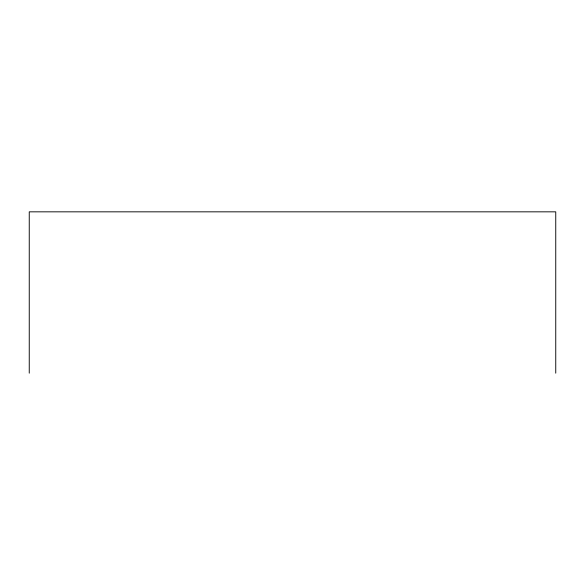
<?xml version="1.0" encoding="UTF-8"?>
<svg xmlns="http://www.w3.org/2000/svg" width="585" height="585" viewBox="0 0 585 585"><rect width="100%" height="100%" fill="white"/><g stroke="black" fill="none" stroke-linecap="round" stroke-linejoin="round"><path stroke-width="0.88" d="M555.75 373.164L555.75 211.836L29.25 211.836L29.25 373.164"/></g></svg>
